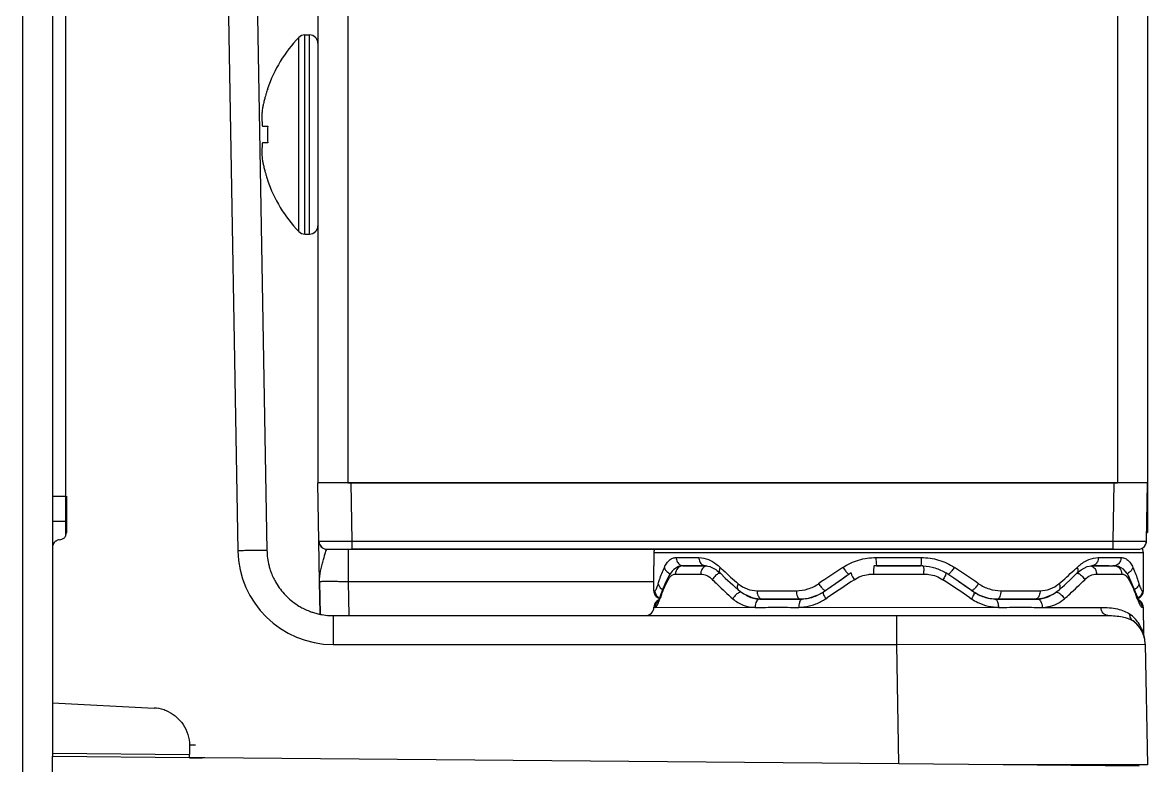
# Model space of a CAD drawing. Header units: millimetres. Extents: x -1584 to 3730, y -1918 to 2655.
# Drawn here: x 2332.4 to 2400.2, y -61.5 to -16.7 of the extents above; entities that cross this region are included whole.
import ezdxf

# ---------------------------------------------------------------- set-up
doc = ezdxf.new("R2010")
doc.units = ezdxf.units.MM
doc.header["$LTSCALE"] = 65.395
doc.layers.get('0').update_dxf_attribs({"linetype": 'CONTINUOUS'})
for name, color, linetype in [('02___PRT_ALL_AXES', 7, 'CONTINUOUS'), ('ASSI', 7, 'CONTINUOUS'), ('GEOM', 7, 'CONTINUOUS')]:
    doc.layers.add(name, color=color, linetype=linetype)

msp = doc.modelspace()

# ---------------------------------------------------------------- linework, layer by layer
at = {"linetype": 'Continuous'}
for p, q in [((2350.23, 982.55), (2350.23, -44.45)), ((2352.03, 982.55), (2352.03, -44.45)), ((2398.43, 982.55), (2398.43, -44.45)), ((2400.23, 982.55), (2400.23, -44.45)), ((2349.078, -23.45), (2349.078, -17.604)), ((2349.439, -23.45), (2349.439, -17.45)), ((2349.73, -23.45), (2349.73, -17.45)), ((2347.19, -20.7), (2347.206, -20.7)), ((2346.89, -22.95), (2347.206, -22.95)), ((2349.078, -29.296), (2349.078, -23.45)), ((2349.439, -29.45), (2349.439, -23.45)), ((2349.73, -29.45), (2349.73, -23.45)), ((2347.206, -23.95), (2346.89, -23.95)), ((2347.206, -26.2), (2347.19, -26.2)), ((2350.291, -47.959), (2350.23, -44.45)), ((2351.43, -44.45), (2350.23, -44.45)), ((2351.474, -44.45), (2351.43, -44.45)), ((2352.03, -44.45), (2351.474, -44.45)), ((2352.23, -44.45), (2352.03, -44.45)), ((2352.03, -44.45), (2352.23, -44.45)), ((2398.23, -44.45), (2352.23, -44.45)), ((2352.291, -47.959), (2352.23, -44.45)), ((2352.23, -44.45), (2398.23, -44.45)), ((2398.169, -47.959), (2398.23, -44.45)), ((2398.43, -44.45), (2398.23, -44.45)), ((2398.23, -44.45), (2398.43, -44.45)), ((2398.986, -44.45), (2398.43, -44.45)), ((2399.03, -44.45), (2398.986, -44.45)), ((2400.23, -44.45), (2399.03, -44.45)), ((2400.169, -47.959), (2400.23, -44.45)), ((2400.23, -44.45), (2400.23, -47.45)), ((2400.177, -47.45), (2400.23, -47.45)), ((2350.334, -50.415), (2350.291, -47.959)), ((2352.291, -47.959), (2398.169, -47.959)), ((2352.291, -48.45), (2352.291, -47.959)), ((2398.169, -48.45), (2398.169, -47.959)), ((2350.791, -48.45), (2350.791, -48.45)), ((2350.791, -48.45), (2352.291, -48.45)), ((2352.084, -50.415), (2352.084, -48.45)), ((2352.291, -48.45), (2398.169, -48.45)), ((2398.169, -48.45), (2352.291, -48.45)), ((2399.98, -48.657), (2370.48, -48.657)), ((2370.48, -48.657), (2370.48, -48.657)), ((2370.48, -48.658), (2370.48, -49.45)), ((2398.169, -48.45), (2399.669, -48.45)), ((2399.98, -48.657), (2399.98, -48.657)), ((2371.828, -48.95), (2373.194, -48.95)), ((2372.282, -49.45), (2373.602, -49.45)), ((2372.31, -49.45), (2372.282, -49.45)), ((2373.602, -49.45), (2373.605, -49.45)), ((2373.604, -49.45), (2373.863, -49.494)), ((2383.863, -48.95), (2386.597, -48.95)), ((2383.909, -49.45), (2384.226, -49.45)), ((2383.916, -49.45), (2383.909, -49.45)), ((2384.226, -49.45), (2384.346, -49.45)), ((2384.346, -49.45), (2386.114, -49.45)), ((2386.114, -49.45), (2386.234, -49.45)), ((2386.234, -49.45), (2386.55, -49.45)), ((2386.55, -49.45), (2386.544, -49.45)), ((2396.59, -49.497), (2396.855, -49.45)), ((2396.855, -49.45), (2396.857, -49.45)), ((2396.857, -49.45), (2398.178, -49.45)), ((2396.857, -49.45), (2397.136, -49.45)), ((2397.136, -49.45), (2397.899, -49.45)), ((2397.265, -48.95), (2398.632, -48.95)), ((2397.899, -49.45), (2398.178, -49.45)), ((2398.178, -49.45), (2398.15, -49.45)), ((2398.178, -49.45), (2398.178, -49.45)), ((2373.863, -49.494), (2374.218, -49.676)), ((2374.218, -49.676), (2374.302, -49.746)), ((2374.302, -49.746), (2374.486, -49.9)), ((2374.486, -49.9), (2374.487, -49.9)), ((2395.973, -49.9), (2396.233, -49.682)), ((2395.973, -49.9), (2395.973, -49.9)), ((2396.233, -49.682), (2396.59, -49.497)), ((2350.368, -52.347), (2350.334, -50.415)), ((2350.334, -50.415), (2350.334, -50.415)), ((2350.334, -50.415), (2350.368, -52.347)), ((2352.119, -52.45), (2352.084, -50.415)), ((2370.48, -50.415), (2352.084, -50.415)), ((2375.379, -50.736), (2375.563, -50.901)), ((2394.897, -50.901), (2395.081, -50.736)), ((2370.48, -50.95), (2370.543, -50.95)), ((2375.563, -50.901), (2375.563, -50.901)), ((2376.703, -50.95), (2379.07, -50.95)), ((2376.872, -51.434), (2376.992, -51.45)), ((2376.992, -51.45), (2376.992, -51.45)), ((2376.992, -51.45), (2377.319, -51.45)), ((2377.319, -51.45), (2377.87, -51.45)), ((2377.87, -51.45), (2378.105, -51.45)), ((2378.105, -51.45), (2378.35, -51.45)), ((2378.35, -51.45), (2378.362, -51.45)), ((2378.362, -51.45), (2378.929, -51.45)), ((2378.929, -51.45), (2379.279, -51.45)), ((2391.181, -51.45), (2391.539, -51.45)), ((2391.39, -50.95), (2393.757, -50.95)), ((2391.539, -51.45), (2392.098, -51.45)), ((2392.098, -51.45), (2392.114, -51.45)), ((2392.114, -51.45), (2392.355, -51.45)), ((2392.355, -51.45), (2392.593, -51.45)), ((2392.593, -51.45), (2393.147, -51.45)), ((2393.147, -51.45), (2393.468, -51.45)), ((2393.468, -51.45), (2393.588, -51.435)), ((2393.468, -51.45), (2393.468, -51.45)), ((2394.897, -50.901), (2394.897, -50.901)), ((2399.916, -50.95), (2399.98, -50.95)), ((2350.368, -52.368), (2350.368, -52.347)), ((2350.368, -52.347), (2350.368, -52.368))]:
    msp.add_line(p, q, dxfattribs=at)
for points in [[(2374.487, -49.9), (2374.787, -50.19), (2375.231, -50.602), (2375.379, -50.736)], [(2395.081, -50.736), (2395.218, -50.613), (2395.662, -50.2), (2395.973, -49.9)], [(2375.563, -50.901), (2375.896, -51.146), (2376.443, -51.378), (2376.872, -51.434)], [(2393.588, -51.435), (2394.009, -51.381), (2394.553, -51.152), (2394.897, -50.901)]]:
    msp.add_lwpolyline(points, dxfattribs=at)
for centre, radius, start, end in [((2349.439, -17.95), 0.5, 90, 136.22535), ((2349.73, -17.95), 0.5, 360, 90), ((2355.18, -23.45), 8.435, 162.91093, 163.54793), ((2355.18, -23.45), 8.435, 160.97292, 162.91093), ((2355.18, -23.45), 8.435, 167.92336, 169.33784), ((2355.18, -23.45), 8.435, 167.32562, 167.92336), ((2355.18, -23.45), 8.435, 166.37917, 167.32562), ((2355.18, -23.45), 8.435, 165.54161, 166.37917), ((2355.18, -23.45), 8.435, 164.70831, 165.54161), ((2355.18, -23.45), 8.435, 163.54793, 164.70831), ((2351.018, -22.42), 4.162, 179.17887, 180.17477), ((2351.02, -22.42), 4.163, 178.40064, 179.17885), ((2351.023, -22.42), 4.167, 177.16138, 178.40051), ((2351.027, -22.42), 4.171, 176.61206, 177.16146), ((2351.036, -22.421), 4.18, 174.73554, 176.61146), ((2351.056, -22.422), 4.2, 172.70766, 174.735), ((2351.019, -22.42), 4.162, 180.17484, 181.17769), ((2351.021, -22.42), 4.164, 181.17771, 181.95874), ((2351.024, -22.42), 4.167, 181.95879, 182.82291), ((2351.029, -22.419), 4.172, 182.82295, 183.74053), ((2351.035, -22.419), 4.178, 183.74057, 184.61201), ((2351.043, -22.418), 4.186, 184.61205, 185.51729), ((2351.058, -22.417), 4.201, 185.51796, 187.29216), ((2355.18, -23.45), 7.99, 176.41218, 180), ((2355.18, -23.45), 7.99, 180, 183.58782), ((2351.019, -24.48), 4.162, 178.82231, 179.82516), ((2351.021, -24.48), 4.164, 178.04126, 178.82229), ((2351.024, -24.48), 4.167, 177.17709, 178.04121), ((2351.029, -24.481), 4.172, 176.25947, 177.17705), ((2351.035, -24.481), 4.178, 175.38799, 176.25943), ((2351.043, -24.482), 4.186, 174.48271, 175.38795), ((2351.058, -24.483), 4.201, 172.70784, 174.48204), ((2351.018, -24.48), 4.162, 179.82523, 180.82113), ((2351.02, -24.48), 4.163, 180.82115, 181.59936), ((2351.023, -24.48), 4.167, 181.59949, 182.83862), ((2351.027, -24.48), 4.171, 182.83854, 183.38794), ((2351.036, -24.479), 4.18, 183.38854, 185.26446), ((2351.056, -24.478), 4.2, 185.265, 187.29234), ((2355.18, -23.45), 8.435, 190.66216, 192.07661), ((2355.18, -23.45), 8.435, 192.07661, 192.67597), ((2355.18, -23.45), 8.435, 192.67597, 193.6208), ((2355.18, -23.45), 8.435, 193.6208, 194.46002), ((2355.18, -23.45), 8.435, 194.46002, 195.29166), ((2355.18, -23.45), 8.435, 195.29166, 196.45252), ((2355.18, -23.45), 8.435, 196.45252, 197.08902), ((2355.18, -23.45), 8.435, 197.08902, 199.02708), ((2349.73, -28.95), 0.5, 270, 0), ((2349.439, -28.95), 0.5, 223.77465, 270), ((2350.791, -47.95), 0.5, 181.00002, 210.66752), ((2350.791, -47.95), 0.5, 180.99984, 269.99097), ((2399.669, -47.95), 0.5, 270, 359), ((2399.669, -47.95), 0.5, 329.33622, 359.00013), ((2350.791, -47.95), 0.5, 210.66752, 223.71682), ((2350.791, -47.95), 0.5, 223.71682, 240.33417), ((2350.791, -47.95), 0.5, 240.33417, 262.42405), ((2350.791, -47.95), 0.5, 262.42405, 269.99903), ((2370.98, -48.658), 0.5, 164.99273, 180), ((2370.98, -48.658), 0.5, 159.9614, 164.99273), ((2370.98, -48.658), 0.5, 155.26489, 159.9614), ((2399.48, -48.657), 0.5, 24.79242, 31.85226), ((2399.669, -47.95), 0.5, 299.67098, 315.31149), ((2399.48, -48.657), 0.5, 20.10243, 24.79242), ((2399.48, -48.657), 0.5, 0, 20.10243), ((2399.669, -47.95), 0.5, 315.31149, 329.33622), ((2372.282, -50.011), 0.561, 90.00882, 94.34909), ((2372.534, -51.588), 2.817, 46.55479, 49.74658), ((2383.91, -52.476), 3.026, 90.01098, 92.81207), ((2386.55, -52.476), 3.026, 87.18774, 89.98904), ((2397.925, -51.588), 2.817, 130.25596, 133.44528), ((2398.178, -50.011), 0.561, 85.65309, 89.99184), ((2371.679, -49.336), 0.622, 245.88537, 249.69219), ((2392.844, -30.127), 26.73, 226.58184, 227.12389), ((2395.085, -27.698), 30.035, 227.14373, 229.4701), ((2450.038, -152.224), 123.249, 123.57917, 124.39748), ((2454.89, -156.1), 128.615, 124.38408, 125.15292), ((2383.863, -52.29), 2.832, 121.68421, 124.55515), ((2386.597, -52.29), 2.832, 55.44486, 58.31454), ((2309.981, -164.15), 138.415, 54.8743, 55.5887), ((2315.35, -159.747), 132.321, 55.63052, 56.39273), ((2374.613, -26.843), 31.18, 310.57262, 312.81357), ((2377.616, -30.127), 26.73, 312.8761, 313.41816), ((2398.781, -49.336), 0.622, 290.48566, 294.11012), ((2381.915, -49.576), 1.779, 212.29473, 220.67126), ((2388.545, -49.576), 1.779, 319.32689, 327.70283), ((2370.98, -50.95), 0.5, 181.90362, 210), ((2370.98, -50.95), 0.5, 210, 240), ((2370.98, -50.95), 0.5, 240, 250.36521), ((2371.038, -50.957), 0.492, 240.02307, 244.64836), ((2379.278, -48.894), 2.556, 270.01607, 273.14817), ((2379.274, -48.838), 2.613, 273.1677, 282.11491), ((2379.186, -48.61), 2.858, 301.97347, 304.02052), ((2379.184, -48.607), 2.862, 304.02022, 305.31445), ((2380.837, -50.879), 0.0626, 267.50705, 271.56133), ((2391.275, -48.607), 2.862, 234.68556, 235.97596), ((2391.273, -48.61), 2.858, 235.97566, 238.0261), ((2391.185, -48.838), 2.613, 257.89924, 266.83242), ((2391.181, -48.894), 2.556, 266.85188, 269.98401), ((2399.421, -50.957), 0.492, 295.35136, 299.97601), ((2399.48, -50.95), 0.5, 289.58183, 300), ((2399.48, -50.95), 0.5, 300, 330), ((2399.48, -50.95), 0.5, 330, 360)]:
    msp.add_arc(centre, radius, start, end, dxfattribs=at)
for points, knots in [([(2350.291, -47.959), (2350.291, -47.962), (2350.303, -47.958), (2350.314, -47.961), (2350.341, -47.96), (2350.383, -47.961), (2350.449, -47.961), (2350.533, -47.962), (2350.677, -47.962), (2350.895, -47.962), (2351.194, -47.962), (2351.535, -47.961), (2351.906, -47.96), (2352.161, -47.959), (2352.291, -47.959)], [0, 0, 0, 0, 0.00485, 0.010865, 0.019254, 0.043098, 0.07617, 0.118119, 0.168571, 0.292925, 0.444468, 0.617308, 0.804981, 1, 1, 1, 1]), ([(2398.169, -47.959), (2398.299, -47.959), (2398.554, -47.96), (2398.924, -47.961), (2399.266, -47.962), (2399.565, -47.962), (2399.782, -47.962), (2399.927, -47.962), (2400.01, -47.961), (2400.077, -47.961), (2400.119, -47.96), (2400.146, -47.961), (2400.156, -47.958), (2400.168, -47.962), (2400.169, -47.959)], [0, 0, 0, 0, 0.19502, 0.382696, 0.555536, 0.707078, 0.831431, 0.881883, 0.923833, 0.956904, 0.980743, 0.98913, 0.995144, 1, 1, 1, 1]), ([(2350.334, -50.415), (2350.33, -50.198), (2350.367, -49.871), (2350.463, -49.452), (2350.542, -49.155), (2350.616, -48.889), (2350.68, -48.675), (2350.729, -48.535), (2350.763, -48.469), (2350.783, -48.45), (2350.791, -48.45)], [0, 0, 0, 0, 0.320027, 0.479984, 0.633841, 0.773037, 0.886968, 0.964801, 0.987534, 1, 1, 1, 1]), ([(2371.112, -49.543), (2371.152, -49.453), (2371.238, -49.292), (2371.407, -49.097), (2371.607, -48.975), (2371.755, -48.95), (2371.828, -48.95)], [0, 0, 0, 0, 0.29833, 0.55327, 0.779626, 1, 1, 1, 1]), ([(2371.828, -48.95), (2371.828, -49.036), (2371.867, -49.207), (2371.985, -49.339), (2372.055, -49.383)], [0, 0, 0, 0, 0.509936, 1, 1, 1, 1]), ([(2373.194, -48.95), (2373.194, -49.035), (2373.228, -49.201), (2373.334, -49.338), (2373.398, -49.383)], [0, 0, 0, 0, 0.520016, 1, 1, 1, 1]), ([(2373.194, -48.95), (2373.391, -48.95), (2373.818, -49.052), (2374.18, -49.29), (2374.355, -49.438)], [0, 0, 0, 0, 0.462143, 1, 1, 1, 1]), ([(2373.398, -49.383), (2373.414, -49.394), (2373.475, -49.431), (2373.549, -49.45), (2373.602, -49.45)], [0, 0, 0, 0, 0.258817, 1, 1, 1, 1]), ([(2381.87, -49.543), (2382.16, -49.349), (2382.807, -49.049), (2383.511, -48.95), (2383.863, -48.95)], [0, 0, 0, 0, 0.497987, 1, 1, 1, 1]), ([(2383.863, -48.95), (2383.863, -49.045), (2383.869, -49.201), (2383.878, -49.358), (2383.893, -49.418)], [0, 0, 0, 0, 0.606561, 1, 1, 1, 1]), ([(2383.893, -49.418), (2383.895, -49.426), (2383.898, -49.436), (2383.906, -49.45), (2383.909, -49.45)], [0, 0, 0, 0, 0.685599, 1, 1, 1, 1]), ([(2386.567, -49.418), (2386.565, -49.426), (2386.562, -49.437), (2386.554, -49.45), (2386.55, -49.45)], [0, 0, 0, 0, 0.685489, 1, 1, 1, 1]), ([(2386.597, -48.95), (2386.597, -49.045), (2386.591, -49.201), (2386.581, -49.358), (2386.567, -49.418)], [0, 0, 0, 0, 0.606664, 1, 1, 1, 1]), ([(2386.597, -48.95), (2386.948, -48.95), (2387.653, -49.049), (2388.299, -49.349), (2388.59, -49.543)], [0, 0, 0, 0, 0.502013, 1, 1, 1, 1]), ([(2386.698, -49.454), (2386.943, -49.466), (2387.429, -49.549), (2387.878, -49.753), (2388.085, -49.88)], [0, 0, 0, 0, 0.501923, 1, 1, 1, 1]), ([(2396.105, -49.438), (2396.28, -49.29), (2396.641, -49.052), (2397.068, -48.95), (2397.265, -48.95)], [0, 0, 0, 0, 0.537854, 1, 1, 1, 1]), ([(2397.061, -49.383), (2397.046, -49.394), (2396.984, -49.431), (2396.911, -49.45), (2396.857, -49.45)], [0, 0, 0, 0, 0.258818, 1, 1, 1, 1]), ([(2397.265, -48.95), (2397.265, -49.035), (2397.232, -49.201), (2397.126, -49.338), (2397.061, -49.383)], [0, 0, 0, 0, 0.520014, 1, 1, 1, 1]), ([(2398.632, -48.95), (2398.632, -49.036), (2398.592, -49.207), (2398.475, -49.339), (2398.405, -49.383)], [0, 0, 0, 0, 0.509935, 1, 1, 1, 1]), ([(2398.632, -48.95), (2398.704, -48.95), (2398.852, -48.975), (2399.053, -49.097), (2399.222, -49.292), (2399.308, -49.453), (2399.348, -49.543)], [0, 0, 0, 0, 0.220369, 0.446717, 0.701662, 1, 1, 1, 1]), ([(2370.747, -50.527), (2370.771, -50.444), (2370.876, -50.11), (2371.004, -49.784), (2371.112, -49.543)], [0, 0, 0, 0, 0.245496, 1, 1, 1, 1]), ([(2371.112, -49.543), (2371.115, -49.561), (2371.136, -49.637), (2371.178, -49.706), (2371.217, -49.752)], [0, 0, 0, 0, 0.238356, 1, 1, 1, 1]), ([(2374.472, -49.543), (2374.443, -49.606), (2374.404, -49.73), (2374.447, -49.862), (2374.486, -49.9)], [0, 0, 0, 0, 0.562885, 1, 1, 1, 1]), ([(2381.87, -49.543), (2381.917, -49.615), (2382.008, -49.741), (2382.111, -49.858), (2382.163, -49.904)], [0, 0, 0, 0, 0.554107, 1, 1, 1, 1]), ([(2382.163, -49.904), (2382.18, -49.919), (2382.208, -49.941), (2382.243, -49.959), (2382.256, -49.958)], [0, 0, 0, 0, 0.627071, 1, 1, 1, 1]), ([(2388.296, -49.904), (2388.279, -49.919), (2388.252, -49.941), (2388.217, -49.959), (2388.204, -49.958)], [0, 0, 0, 0, 0.627066, 1, 1, 1, 1]), ([(2388.59, -49.543), (2388.543, -49.615), (2388.451, -49.741), (2388.349, -49.858), (2388.296, -49.904)], [0, 0, 0, 0, 0.554123, 1, 1, 1, 1]), ([(2395.988, -49.543), (2396.017, -49.606), (2396.055, -49.73), (2396.012, -49.862), (2395.973, -49.9)], [0, 0, 0, 0, 0.562888, 1, 1, 1, 1]), ([(2399.348, -49.543), (2399.344, -49.561), (2399.323, -49.637), (2399.281, -49.706), (2399.242, -49.752)], [0, 0, 0, 0, 0.238358, 1, 1, 1, 1]), ([(2399.348, -49.543), (2399.384, -49.624), (2399.522, -49.946), (2399.639, -50.276), (2399.712, -50.527)], [0, 0, 0, 0, 0.25492, 1, 1, 1, 1]), ([(2352.084, -50.415), (2351.97, -50.413), (2351.747, -50.409), (2351.423, -50.404), (2351.124, -50.401), (2350.862, -50.4), (2350.672, -50.401), (2350.545, -50.403), (2350.472, -50.404), (2350.415, -50.406), (2350.371, -50.408), (2350.351, -50.412), (2350.334, -50.412), (2350.334, -50.415)], [0, 0, 0, 0, 0.195004, 0.382579, 0.555413, 0.70691, 0.831211, 0.881631, 0.923553, 0.956586, 0.980426, 0.994866, 1, 1, 1, 1]), ([(2370.543, -50.95), (2370.559, -50.95), (2370.598, -50.911), (2370.64, -50.83), (2370.696, -50.695), (2370.729, -50.588), (2370.747, -50.527)], [0, 0, 0, 0, 0.100823, 0.297023, 0.59776, 1, 1, 1, 1]), ([(2370.747, -50.527), (2370.756, -50.597), (2370.821, -50.741), (2370.942, -50.837), (2371.011, -50.873)], [0, 0, 0, 0, 0.476562, 1, 1, 1, 1]), ([(2375.567, -50.527), (2375.532, -50.595), (2375.484, -50.72), (2375.522, -50.865), (2375.563, -50.901)], [0, 0, 0, 0, 0.583553, 1, 1, 1, 1]), ([(2375.567, -50.527), (2375.724, -50.661), (2376.084, -50.878), (2376.499, -50.95), (2376.703, -50.95)], [0, 0, 0, 0, 0.50292, 1, 1, 1, 1]), ([(2379.07, -50.95), (2379.304, -50.95), (2379.78, -50.875), (2380.212, -50.663), (2380.41, -50.527)], [0, 0, 0, 0, 0.492625, 1, 1, 1, 1]), ([(2380.565, -50.736), (2380.582, -50.756), (2380.642, -50.822), (2380.709, -50.884), (2380.764, -50.916)], [0, 0, 0, 0, 0.293879, 1, 1, 1, 1]), ([(2389.895, -50.736), (2389.878, -50.756), (2389.817, -50.822), (2389.751, -50.884), (2389.696, -50.916)], [0, 0, 0, 0, 0.293905, 1, 1, 1, 1]), ([(2390.049, -50.527), (2390.248, -50.663), (2390.68, -50.875), (2391.156, -50.95), (2391.39, -50.95)], [0, 0, 0, 0, 0.507376, 1, 1, 1, 1]), ([(2393.757, -50.95), (2393.961, -50.95), (2394.376, -50.878), (2394.736, -50.661), (2394.893, -50.527)], [0, 0, 0, 0, 0.49708, 1, 1, 1, 1]), ([(2394.893, -50.527), (2394.927, -50.595), (2394.976, -50.72), (2394.938, -50.865), (2394.897, -50.901)], [0, 0, 0, 0, 0.583558, 1, 1, 1, 1]), ([(2399.712, -50.527), (2399.703, -50.597), (2399.639, -50.74), (2399.518, -50.837), (2399.449, -50.873)], [0, 0, 0, 0, 0.476579, 1, 1, 1, 1]), ([(2399.712, -50.527), (2399.73, -50.588), (2399.764, -50.695), (2399.819, -50.83), (2399.862, -50.911), (2399.9, -50.95), (2399.916, -50.95)], [0, 0, 0, 0, 0.402241, 0.702979, 0.899178, 1, 1, 1, 1]), ([(2376.703, -50.95), (2376.703, -51.046), (2376.729, -51.218), (2376.825, -51.375), (2376.889, -51.417)], [0, 0, 0, 0, 0.558383, 1, 1, 1, 1]), ([(2379.07, -50.95), (2379.07, -51.014), (2379.081, -51.137), (2379.122, -51.311), (2379.21, -51.45), (2379.279, -51.45)], [0, 0, 0, 0, 0.337378, 0.634151, 1, 1, 1, 1]), ([(2379.823, -51.392), (2379.899, -51.376), (2380.206, -51.295), (2380.498, -51.161), (2380.7, -51.034)], [0, 0, 0, 0, 0.247624, 1, 1, 1, 1]), ([(2380.764, -50.916), (2380.77, -50.92), (2380.792, -50.932), (2380.817, -50.941), (2380.834, -50.942)], [0, 0, 0, 0, 0.301778, 1, 1, 1, 1]), ([(2389.696, -50.916), (2389.689, -50.92), (2389.666, -50.933), (2389.64, -50.942), (2389.621, -50.942)], [0, 0, 0, 0, 0.307044, 1, 1, 1, 1]), ([(2389.76, -51.034), (2389.828, -51.077), (2390.104, -51.233), (2390.406, -51.343), (2390.638, -51.392)], [0, 0, 0, 0, 0.253315, 1, 1, 1, 1]), ([(2391.39, -50.95), (2391.39, -51.014), (2391.378, -51.137), (2391.338, -51.311), (2391.25, -51.45), (2391.181, -51.45)], [0, 0, 0, 0, 0.337378, 0.634151, 1, 1, 1, 1]), ([(2393.757, -50.95), (2393.757, -51.046), (2393.731, -51.218), (2393.634, -51.375), (2393.571, -51.417)], [0, 0, 0, 0, 0.558382, 1, 1, 1, 1])]:
    msp.add_open_spline(points, degree=3, knots=knots, dxfattribs=at)
for points in [[(2372.055, -49.383), (2372.121, -49.425), (2372.203, -49.45), (2372.282, -49.45)], [(2398.405, -49.383), (2398.338, -49.425), (2398.257, -49.45), (2398.178, -49.45)], [(2371.217, -49.752), (2371.273, -49.817), (2371.346, -49.869), (2371.424, -49.904)], [(2399.242, -49.752), (2399.186, -49.817), (2399.114, -49.869), (2399.035, -49.904)], [(2370.543, -50.95), (2370.543, -51.036), (2370.567, -51.125), (2370.61, -51.2)], [(2370.61, -51.2), (2370.653, -51.275), (2370.718, -51.34), (2370.792, -51.383)], [(2376.889, -51.417), (2376.919, -51.437), (2376.956, -51.45), (2376.992, -51.45)], [(2393.571, -51.417), (2393.541, -51.437), (2393.504, -51.45), (2393.468, -51.45)], [(2399.85, -51.2), (2399.807, -51.275), (2399.742, -51.34), (2399.667, -51.383)], [(2399.916, -50.95), (2399.916, -51.036), (2399.893, -51.125), (2399.85, -51.2)]]:
    msp.add_open_spline(points, degree=3, dxfattribs=at)
at = {"layer": '02___PRT_ALL_AXES', "linetype": 'Continuous'}
for p, q in [((2399.98, -49.45), (2399.98, -48.657)), ((2399.98, -49.45), (2399.98, -48.658)), ((2370.48, -50.95), (2370.48, -49.45)), ((2399.98, -50.95), (2399.98, -49.45))]:
    msp.add_line(p, q, dxfattribs=at)
at = {"layer": 'ASSI', "linetype": 'Continuous'}
for p, q in [((2349.439, -17.45), (2349.73, -17.45)), ((2349.439, -29.45), (2349.73, -29.45))]:
    msp.add_line(p, q, dxfattribs=at)
for start, end in [(136.22534, 160.9713), (199.0287, 223.77466)]:
    msp.add_arc((2355.18, -23.45), 8.45, start, end, dxfattribs=at)
at = {"layer": 'GEOM', "linetype": 'Continuous'}
for p, q in [((2332.43, 982.35), (2332.43, -137.15)), ((2334.23, 13.15), (2334.23, -45.25)), ((2335.03, -6.192), (2335.03, -45.25)), ((2344.728, -9.386), (2345.412, -48.543)), ((2346.478, -9.363), (2347.161, -48.52)), ((2346.478, -9.363), (2347.161, -48.52)), ((2334.23, -45.25), (2335.03, -45.25)), ((2334.23, -45.25), (2334.23, -46.75)), ((2335.03, -45.25), (2335.03, -45.824)), ((2335.08, -45.25), (2335.08, -46.75)), ((2335.03, -45.824), (2335.03, -46.311)), ((2334.23, -46.75), (2335.03, -46.75)), ((2334.23, -46.75), (2334.23, -56.95)), ((2335.03, -46.311), (2335.03, -46.636)), ((2335.03, -46.636), (2335.03, -46.75)), ((2335.03, -46.75), (2335.03, -47.131)), ((2335.08, -46.75), (2335.08, -47.464)), ((2335.03, -47.131), (2335.03, -47.464)), ((2334.643, -47.877), (2334.749, -47.858)), ((2335.03, -47.464), (2335.03, -47.653)), ((2373.602, -49.45), (2372.31, -49.45)), ((2372.31, -49.45), (2373.602, -49.45)), ((2384.226, -49.45), (2383.909, -49.45)), ((2383.909, -49.45), (2384.346, -49.45)), ((2384.346, -49.45), (2384.226, -49.45)), ((2386.113, -49.45), (2384.346, -49.45)), ((2384.346, -49.45), (2386.113, -49.45)), ((2386.234, -49.45), (2386.113, -49.45)), ((2386.113, -49.45), (2386.55, -49.45)), ((2386.55, -49.45), (2386.234, -49.45)), ((2397.136, -49.45), (2396.857, -49.45)), ((2396.857, -49.45), (2397.136, -49.45)), ((2397.899, -49.45), (2397.136, -49.45)), ((2397.136, -49.45), (2397.899, -49.45)), ((2371.376, -50.063), (2371.203, -50.421)), ((2371.454, -49.925), (2371.375, -50.063)), ((2371.376, -50.063), (2371.375, -50.063)), ((2371.583, -49.775), (2371.454, -49.925)), ((2371.783, -49.946), (2373.303, -49.946)), ((2382.313, -49.917), (2382.256, -49.957)), ((2382.374, -49.876), (2382.313, -49.917)), ((2382.374, -49.876), (2382.374, -49.876)), ((2383.709, -49.946), (2386.75, -49.946)), ((2388.146, -49.917), (2388.086, -49.876)), ((2388.086, -49.876), (2388.086, -49.876)), ((2388.204, -49.957), (2388.146, -49.917)), ((2397.156, -49.946), (2398.677, -49.946)), ((2398.998, -49.914), (2398.875, -49.773)), ((2399.084, -50.063), (2398.998, -49.914)), ((2399.084, -50.063), (2399.084, -50.063)), ((2399.25, -50.405), (2399.084, -50.063)), ((2370.779, -51.497), (2370.762, -51.536)), ((2370.793, -51.465), (2370.78, -51.496)), ((2370.812, -51.417), (2370.793, -51.465)), ((2370.861, -51.283), (2370.847, -51.437)), ((2370.861, -51.283), (2370.861, -51.283)), ((2376.87, -51.45), (2376.992, -51.45)), ((2376.992, -51.45), (2376.87, -51.45)), ((2376.992, -51.45), (2377.319, -51.45)), ((2378.107, -51.45), (2376.992, -51.45)), ((2377.319, -51.45), (2377.87, -51.45)), ((2377.87, -51.45), (2378.35, -51.45)), ((2378.338, -51.45), (2378.107, -51.45)), ((2378.362, -51.45), (2378.338, -51.45)), ((2378.35, -51.45), (2378.929, -51.45)), ((2379.279, -51.45), (2378.362, -51.45)), ((2378.929, -51.45), (2379.279, -51.45)), ((2379.279, -51.45), (2379.42, -51.45)), ((2379.42, -51.45), (2379.279, -51.45)), ((2379.77, -51.42), (2379.42, -51.45)), ((2379.42, -51.45), (2379.42, -51.45)), ((2380.699, -51.032), (2380.625, -51.076)), ((2380.699, -51.032), (2380.699, -51.032)), ((2380.837, -51.437), (2380.93, -51.374)), ((2389.53, -51.374), (2389.623, -51.437)), ((2389.761, -51.032), (2389.761, -51.032)), ((2389.837, -51.077), (2389.761, -51.032)), ((2391.039, -51.45), (2390.668, -51.416)), ((2391.039, -51.45), (2391.181, -51.45)), ((2391.039, -51.45), (2391.039, -51.45)), ((2391.181, -51.45), (2391.039, -51.45)), ((2391.181, -51.45), (2391.539, -51.45)), ((2392.098, -51.45), (2391.181, -51.45)), ((2391.539, -51.45), (2392.114, -51.45)), ((2392.122, -51.45), (2392.098, -51.45)), ((2392.114, -51.45), (2392.593, -51.45)), ((2392.353, -51.45), (2392.122, -51.45)), ((2393.468, -51.45), (2392.353, -51.45)), ((2392.593, -51.45), (2393.147, -51.45)), ((2393.147, -51.45), (2393.468, -51.45)), ((2393.468, -51.45), (2393.59, -51.45)), ((2393.59, -51.45), (2393.468, -51.45)), ((2399.599, -51.282), (2399.599, -51.283)), ((2399.64, -51.399), (2399.599, -51.282)), ((2399.599, -51.283), (2399.612, -51.437)), ((2399.68, -51.497), (2399.64, -51.399)), ((2370.561, -51.953), (2376.592, -51.951)), ((2370.762, -51.536), (2370.743, -51.576)), ((2379.198, -51.953), (2391.261, -51.951)), ((2393.899, -51.958), (2397.434, -51.954)), ((2399.73, -51.598), (2399.723, -51.585)), ((2399.896, -51.946), (2399.975, -51.946)), ((2399.975, -51.946), (2399.989, -53.525)), ((2351.161, -52.45), (2385.093, -52.45)), ((2351.161, -52.45), (2385.093, -52.45)), ((2351.161, -52.45), (2351.161, -54.192)), ((2385.093, -52.45), (2397.848, -52.45)), ((2385.093, -52.45), (2385.093, -54.192)), ((2351.161, -54.192), (2385.093, -54.192)), ((2385.093, -54.192), (2400.094, -54.169)), ((2385.093, -54.192), (2385.219, -61.395)), ((2400.094, -54.169), (2400.221, -61.45)), ((2400.094, -54.169), (2400.221, -61.45)), ((2334.23, -56.95), (2334.23, -57.7)), ((2334.23, -57.7), (2340.361, -58.022)), ((2334.23, -57.7), (2334.23, -60.75)), ((2342.493, -60.269), (2342.493, -60.822)), ((2342.862, -60.269), (2342.493, -60.269)), ((2334.23, -60.75), (2342.493, -60.822)), ((2334.23, -60.75), (2334.23, -60.95)), ((2334.23, -61.967), (2334.23, -60.95)), ((2342.495, -61.022), (2334.23, -60.95)), ((2343.228, -61.029), (2342.495, -61.022)), ((2342.495, -61.022), (2343.254, -61.029)), ((2343.428, -61.03), (2343.228, -61.029)), ((2385.244, -61.395), (2343.428, -61.03)), ((2391.524, -61.45), (2385.244, -61.395)), ((2396.23, -61.45), (2391.524, -61.45)), ((2399.723, -61.522), (2391.524, -61.45)), ((2396.48, -61.45), (2396.23, -61.45)), ((2396.712, -61.45), (2396.48, -61.45)), ((2399.317, -61.45), (2396.712, -61.45)), ((2400.221, -61.45), (2399.317, -61.45))]:
    msp.add_line(p, q, dxfattribs=at)
for points in [[(2372.239, -49.45), (2371.956, -49.5), (2371.679, -49.662), (2371.583, -49.775)], [(2398.875, -49.773), (2398.774, -49.657), (2398.5, -49.499), (2398.221, -49.45)], [(2382.256, -49.957), (2381.882, -50.212), (2381.162, -50.709), (2380.699, -51.032)], [(2389.761, -51.032), (2389.277, -50.695), (2388.556, -50.197), (2388.204, -49.957)], [(2371.203, -50.421), (2370.982, -50.946), (2370.861, -51.283)], [(2399.599, -51.283), (2399.472, -50.93), (2399.25, -50.405)], [(2370.861, -51.283), (2370.806, -51.433), (2370.779, -51.497)], [(2380.625, -51.076), (2380.367, -51.228), (2379.77, -51.42)], [(2390.668, -51.416), (2390.072, -51.217), (2389.837, -51.077)], [(2399.723, -51.585), (2399.715, -51.573), (2399.683, -51.504), (2399.68, -51.497)], [(2399.726, -51.593), (2399.73, -51.598), (2399.73, -51.598)]]:
    msp.add_lwpolyline(points, dxfattribs=at)
for centre, radius, start, end in [((2334.73, -48.37), 0.5, 148.92843, 155.98454), ((2334.73, -48.37), 0.5, 131.07149, 148.92843), ((2334.73, -48.37), 0.5, 124.01539, 131.07149), ((2334.73, -48.37), 0.5, 100, 124.01539), ((2334.68, -47.464), 0.4, 280, 306.7447), ((2334.68, -47.464), 0.4, 306.7447, 330.44855), ((2334.68, -47.464), 0.4, 330.44855, 336.22525), ((2334.68, -47.464), 0.4, 336.22525, 360), ((2334.73, -48.37), 0.5, 155.98454, 180), ((2351.161, -48.442), 5.75, 181.00006, 269.99994), ((2351.161, -48.45), 4, 181, 194.32352), ((2351.161, -48.45), 4, 181, 194.32353), ((2351.161, -48.45), 4, 181, 194.33851), ((2351.161, -48.45), 4, 194.33851, 198.30921), ((2351.161, -48.45), 4, 198.30921, 208.20507), ((2351.161, -48.45), 4, 198.32806, 201.18748), ((2374.602, -50.398), 0.527, 103.38517, 110.08071), ((2388.175, -49.946), 4.466, 177.55728, 179.99579), ((2382.285, -49.946), 4.465, 0.00396, 2.44241), ((2395.858, -50.398), 0.527, 69.92081, 76.63224), ((2351.161, -48.45), 4, 208.20507, 212.13839), ((2351.161, -48.45), 4, 212.13839, 225.49447), ((2466.99, -178.753), 153.726, 123.31156, 124.04384), ((2295.312, -190.996), 168.437, 55.98816, 56.65649), ((2351.161, -48.45), 4, 225.49447, 238.86289), ((2370.984, -51.95), 0.5, 114.40323, 135.25036), ((2378.128, -53.964), 7.707, 158.85699, 160.8581), ((2392.332, -53.964), 7.706, 19.14179, 21.13318), ((2399.475, -51.95), 0.5, 45.25, 65.54471), ((2351.161, -48.45), 4, 238.86289, 242.79523), ((2351.161, -48.45), 4, 242.79523, 252.69112), ((2351.161, -48.45), 4, 249.43745, 252.67203), ((2369.984, -51.95), 0.5, 270, 360), ((2370.984, -51.95), 0.5, 135.25036, 180), ((2371.061, -51.947), 0.497, 130.22808, 134.89566), ((2399.399, -51.947), 0.497, 45.10035, 49.79051), ((2399.475, -51.95), 0.5, 0.5, 45.25), ((2351.161, -48.45), 4, 252.69112, 256.66336), ((2351.161, -48.45), 4, 256.66336, 270), ((2351.161, -48.45), 4, 256.67805, 260.92265), ((2351.161, -48.45), 4, 256.67805, 270), ((2397.876, -54.139), 2.194, 43.4443, 53.67906), ((2398.344, -54.2), 1.75, 54.35013, 54.65337), ((2398.344, -54.2), 1.75, 46.65358, 54.65329), ((2398.344, -54.2), 1.75, 27.793, 54.58672), ((2398.344, -54.2), 1.75, 35.77152, 54.58672), ((2397.844, -54.169), 2.238, 34.87887, 43.45389), ((2397.817, -54.187), 2.271, 22.02985, 34.86561), ((2398.344, -54.2), 1.75, 35.58452, 39.40457), ((2398.344, -54.2), 1.75, 18.89881, 35.77152), ((2398.344, -54.2), 1.75, 27.89067, 28.29766), ((2398.344, -54.2), 1.75, 1, 27.793), ((2400.489, -53.52), 0.5, 180.53117, 197.61137), ((2398.344, -54.2), 1.75, 14.41196, 18.94134), ((2398.344, -54.2), 1.75, 17.58109, 18.89881), ((2398.344, -54.2), 1.75, 1, 14.41196), ((2340.241, -60.279), 2.26, 71.44255, 86.96511), ((2340.242, -60.272), 2.253, 63.06091, 71.40159)]:
    msp.add_arc(centre, radius, start, end, dxfattribs=at)
for points, knots in [([(2347.161, -48.52), (2347.161, -48.517), (2347.143, -48.522), (2347.125, -48.517), (2347.079, -48.52), (2347.023, -48.519), (2346.949, -48.52), (2346.823, -48.521), (2346.633, -48.524), (2346.371, -48.527), (2346.072, -48.532), (2345.748, -48.537), (2345.525, -48.541), (2345.412, -48.543)], [0, 0, 0, 0, 0.004853, 0.019262, 0.043088, 0.076158, 0.118124, 0.168558, 0.292946, 0.444432, 0.617281, 0.805078, 1, 1, 1, 1]), ([(2372.239, -49.45), (2372.121, -49.45), (2371.872, -49.567), (2371.784, -49.82), (2371.783, -49.946)], [0, 0, 0, 0, 0.484018, 1, 1, 1, 1]), ([(2373.554, -49.488), (2373.478, -49.526), (2373.346, -49.667), (2373.304, -49.851), (2373.303, -49.946)], [0, 0, 0, 0, 0.474805, 1, 1, 1, 1]), ([(2383.753, -49.456), (2383.746, -49.467), (2383.738, -49.501), (2383.721, -49.6), (2383.716, -49.689), (2383.713, -49.756)], [0, 0, 0, 0, 0.124559, 0.341601, 1, 1, 1, 1]), ([(2383.761, -49.45), (2383.759, -49.45), (2383.756, -49.452), (2383.754, -49.455), (2383.753, -49.456)], [0, 0, 0, 0, 0.411631, 1, 1, 1, 1]), ([(2386.699, -49.45), (2386.7, -49.45), (2386.704, -49.452), (2386.706, -49.455), (2386.707, -49.456)], [0, 0, 0, 0, 0.41166, 1, 1, 1, 1]), ([(2386.707, -49.456), (2386.714, -49.467), (2386.722, -49.501), (2386.738, -49.6), (2386.743, -49.689), (2386.746, -49.756)], [0, 0, 0, 0, 0.124546, 0.341584, 1, 1, 1, 1]), ([(2396.906, -49.488), (2396.982, -49.526), (2397.114, -49.667), (2397.156, -49.851), (2397.156, -49.946)], [0, 0, 0, 0, 0.474805, 1, 1, 1, 1]), ([(2398.221, -49.45), (2398.338, -49.45), (2398.588, -49.567), (2398.676, -49.82), (2398.677, -49.946)], [0, 0, 0, 0, 0.484019, 1, 1, 1, 1]), ([(2371.35, -50.285), (2371.36, -50.267), (2371.396, -50.202), (2371.439, -50.14), (2371.476, -50.099)], [0, 0, 0, 0, 0.269415, 1, 1, 1, 1]), ([(2371.476, -50.099), (2371.487, -50.087), (2371.53, -50.042), (2371.581, -50.004), (2371.622, -49.984)], [0, 0, 0, 0, 0.268066, 1, 1, 1, 1]), ([(2373.303, -49.946), (2373.428, -49.946), (2373.697, -50.016), (2373.914, -50.183), (2374.015, -50.285)], [0, 0, 0, 0, 0.463674, 1, 1, 1, 1]), ([(2374.257, -49.992), (2374.179, -50.049), (2374.088, -50.145), (2374.028, -50.257), (2374.015, -50.285)], [0, 0, 0, 0, 0.760044, 1, 1, 1, 1]), ([(2382.374, -49.876), (2382.372, -49.878), (2382.368, -49.883), (2382.367, -49.889), (2382.367, -49.892)], [0, 0, 0, 0, 0.426643, 1, 1, 1, 1]), ([(2382.367, -49.892), (2382.367, -49.898), (2382.372, -49.933), (2382.386, -49.966), (2382.398, -49.992)], [0, 0, 0, 0, 0.16527, 1, 1, 1, 1]), ([(2382.398, -49.992), (2382.407, -50.013), (2382.457, -50.114), (2382.516, -50.21), (2382.565, -50.285)], [0, 0, 0, 0, 0.205462, 1, 1, 1, 1]), ([(2382.565, -50.285), (2382.815, -50.12), (2383.208, -49.973), (2383.608, -49.946), (2383.709, -49.946)], [0, 0, 0, 0, 0.748057, 1, 1, 1, 1]), ([(2386.75, -49.946), (2386.851, -49.946), (2387.252, -49.973), (2387.644, -50.12), (2387.895, -50.285)], [0, 0, 0, 0, 0.251943, 1, 1, 1, 1]), ([(2388.062, -49.992), (2388.053, -50.013), (2388.003, -50.114), (2387.944, -50.21), (2387.895, -50.285)], [0, 0, 0, 0, 0.205469, 1, 1, 1, 1]), ([(2388.092, -49.893), (2388.093, -49.898), (2388.088, -49.933), (2388.074, -49.966), (2388.062, -49.992)], [0, 0, 0, 0, 0.165583, 1, 1, 1, 1]), ([(2388.086, -49.876), (2388.088, -49.878), (2388.092, -49.883), (2388.092, -49.889), (2388.092, -49.893)], [0, 0, 0, 0, 0.426036, 1, 1, 1, 1]), ([(2396.202, -49.992), (2396.281, -50.049), (2396.371, -50.145), (2396.432, -50.257), (2396.444, -50.285)], [0, 0, 0, 0, 0.760037, 1, 1, 1, 1]), ([(2396.444, -50.285), (2396.546, -50.183), (2396.763, -50.016), (2397.032, -49.946), (2397.156, -49.946)], [0, 0, 0, 0, 0.536327, 1, 1, 1, 1]), ([(2398.837, -49.984), (2398.852, -49.991), (2398.913, -50.027), (2398.965, -50.076), (2398.999, -50.117)], [0, 0, 0, 0, 0.232825, 1, 1, 1, 1]), ([(2398.999, -50.117), (2399.009, -50.129), (2399.051, -50.182), (2399.086, -50.24), (2399.109, -50.285)], [0, 0, 0, 0, 0.233617, 1, 1, 1, 1]), ([(2370.94, -51.184), (2370.969, -51.109), (2371.093, -50.803), (2371.235, -50.505), (2371.35, -50.285)], [0, 0, 0, 0, 0.245205, 1, 1, 1, 1]), ([(2374.015, -50.285), (2374.112, -50.382), (2374.51, -50.776), (2374.923, -51.156), (2375.24, -51.437)], [0, 0, 0, 0, 0.243688, 1, 1, 1, 1]), ([(2395.22, -51.437), (2395.327, -51.342), (2395.744, -50.967), (2396.15, -50.581), (2396.444, -50.285)], [0, 0, 0, 0, 0.256285, 1, 1, 1, 1]), ([(2399.109, -50.285), (2399.149, -50.36), (2399.298, -50.654), (2399.432, -50.956), (2399.52, -51.186)], [0, 0, 0, 0, 0.255086, 1, 1, 1, 1]), ([(2370.784, -51.606), (2370.79, -51.593), (2370.812, -51.537), (2370.832, -51.481), (2370.847, -51.437)], [0, 0, 0, 0, 0.234209, 1, 1, 1, 1]), ([(2375.486, -51.144), (2375.409, -51.203), (2375.319, -51.298), (2375.254, -51.409), (2375.24, -51.437)], [0, 0, 0, 0, 0.756662, 1, 1, 1, 1]), ([(2375.24, -51.437), (2375.424, -51.6), (2375.853, -51.862), (2376.348, -51.951), (2376.592, -51.951)], [0, 0, 0, 0, 0.501046, 1, 1, 1, 1]), ([(2375.748, -51.028), (2375.726, -51.031), (2375.632, -51.051), (2375.546, -51.1), (2375.486, -51.144)], [0, 0, 0, 0, 0.22239, 1, 1, 1, 1]), ([(2376.032, -51.213), (2376.217, -51.329), (2376.503, -51.431), (2376.796, -51.45), (2376.87, -51.45)], [0, 0, 0, 0, 0.745497, 1, 1, 1, 1]), ([(2376.758, -51.488), (2376.729, -51.508), (2376.611, -51.636), (2376.576, -51.819), (2376.577, -51.954)], [0, 0, 0, 0, 0.208166, 1, 1, 1, 1]), ([(2379.198, -51.953), (2379.34, -51.953), (2379.698, -51.916), (2380.263, -51.77), (2380.654, -51.561), (2380.837, -51.437)], [0, 0, 0, 0, 0.244372, 0.617826, 1, 1, 1, 1]), ([(2379.342, -51.488), (2379.294, -51.538), (2379.233, -51.699), (2379.216, -51.86), (2379.216, -51.954)], [0, 0, 0, 0, 0.423596, 1, 1, 1, 1]), ([(2379.42, -51.45), (2379.399, -51.45), (2379.37, -51.463), (2379.348, -51.482), (2379.342, -51.488)], [0, 0, 0, 0, 0.71483, 1, 1, 1, 1]), ([(2380.699, -51.032), (2380.685, -51.042), (2380.677, -51.099), (2380.721, -51.235), (2380.784, -51.354), (2380.837, -51.437)], [0, 0, 0, 0, 0.115631, 0.327302, 1, 1, 1, 1]), ([(2389.761, -51.032), (2389.775, -51.042), (2389.782, -51.099), (2389.739, -51.235), (2389.676, -51.354), (2389.623, -51.437)], [0, 0, 0, 0, 0.115633, 0.327306, 1, 1, 1, 1]), ([(2389.623, -51.437), (2389.745, -51.52), (2390.246, -51.809), (2390.832, -51.951), (2391.261, -51.951)], [0, 0, 0, 0, 0.257054, 1, 1, 1, 1]), ([(2391.039, -51.45), (2391.061, -51.45), (2391.09, -51.463), (2391.112, -51.482), (2391.118, -51.488)], [0, 0, 0, 0, 0.714831, 1, 1, 1, 1]), ([(2391.118, -51.488), (2391.166, -51.538), (2391.226, -51.699), (2391.244, -51.86), (2391.243, -51.954)], [0, 0, 0, 0, 0.423596, 1, 1, 1, 1]), ([(2393.59, -51.45), (2393.664, -51.45), (2393.954, -51.432), (2394.239, -51.33), (2394.423, -51.216)], [0, 0, 0, 0, 0.254498, 1, 1, 1, 1]), ([(2393.701, -51.488), (2393.73, -51.508), (2393.848, -51.636), (2393.884, -51.819), (2393.883, -51.954)], [0, 0, 0, 0, 0.208165, 1, 1, 1, 1]), ([(2393.899, -51.958), (2394.02, -51.958), (2394.317, -51.907), (2394.782, -51.768), (2395.084, -51.558), (2395.22, -51.437)], [0, 0, 0, 0, 0.251161, 0.622419, 1, 1, 1, 1]), ([(2394.711, -51.028), (2394.733, -51.031), (2394.827, -51.051), (2394.913, -51.099), (2394.973, -51.144)], [0, 0, 0, 0, 0.222255, 1, 1, 1, 1]), ([(2394.973, -51.144), (2395.051, -51.203), (2395.141, -51.298), (2395.206, -51.409), (2395.22, -51.437)], [0, 0, 0, 0, 0.756661, 1, 1, 1, 1]), ([(2399.612, -51.437), (2399.622, -51.464), (2399.655, -51.558), (2399.693, -51.65), (2399.723, -51.715)], [0, 0, 0, 0, 0.280645, 1, 1, 1, 1]), ([(2370.484, -51.949), (2370.49, -51.951), (2370.518, -51.95), (2370.543, -51.952), (2370.563, -51.952)], [0, 0, 0, 0, 0.252989, 1, 1, 1, 1]), ([(2370.561, -51.953), (2370.578, -51.953), (2370.617, -51.921), (2370.696, -51.809), (2370.749, -51.694), (2370.784, -51.606)], [0, 0, 0, 0, 0.118414, 0.321449, 1, 1, 1, 1]), ([(2376.577, -51.954), (2377.003, -51.955), (2377.883, -51.943), (2378.763, -51.954), (2379.216, -51.954)], [0, 0, 0, 0, 0.485037, 1, 1, 1, 1]), ([(2391.243, -51.954), (2391.696, -51.955), (2392.576, -51.943), (2393.456, -51.954), (2393.883, -51.954)], [0, 0, 0, 0, 0.514963, 1, 1, 1, 1]), ([(2397.434, -51.954), (2397.766, -51.954), (2398.371, -51.993), (2398.956, -52.209), (2399.175, -52.371)], [0, 0, 0, 0, 0.549184, 1, 1, 1, 1]), ([(2397.848, -52.45), (2397.739, -52.45), (2397.505, -52.322), (2397.435, -52.078), (2397.434, -51.954)], [0, 0, 0, 0, 0.466918, 1, 1, 1, 1]), ([(2399.723, -51.715), (2399.751, -51.775), (2399.792, -51.855), (2399.865, -51.946), (2399.896, -51.946)], [0, 0, 0, 0, 0.674978, 1, 1, 1, 1]), ([(2397.848, -52.45), (2398.141, -52.45), (2398.66, -52.476), (2399.173, -52.642), (2399.358, -52.774)], [0, 0, 0, 0, 0.562351, 1, 1, 1, 1]), ([(2399.358, -52.774), (2399.297, -52.73), (2399.196, -52.606), (2399.17, -52.448), (2399.175, -52.371)], [0, 0, 0, 0, 0.491515, 1, 1, 1, 1]), ([(2399.922, -53.335), (2399.94, -53.38), (2399.957, -53.444), (2399.989, -53.506), (2399.989, -53.525)], [0, 0, 0, 0, 0.720809, 1, 1, 1, 1]), ([(2342.495, -61.022), (2342.481, -61.022), (2342.51, -60.936), (2342.493, -60.902), (2342.493, -60.863)], [0, 0, 0, 0, 0.250312, 1, 1, 1, 1])]:
    msp.add_open_spline(points, degree=3, knots=knots, dxfattribs=at)
for points in [[(2373.664, -49.453), (2373.626, -49.458), (2373.588, -49.47), (2373.554, -49.488)], [(2396.796, -49.453), (2396.834, -49.458), (2396.871, -49.47), (2396.906, -49.488)], [(2371.375, -50.063), (2371.342, -50.13), (2371.335, -50.212), (2371.35, -50.285)], [(2371.622, -49.984), (2371.672, -49.96), (2371.728, -49.946), (2371.783, -49.946)], [(2374.421, -49.904), (2374.363, -49.925), (2374.307, -49.956), (2374.257, -49.992)], [(2396.039, -49.904), (2396.097, -49.925), (2396.152, -49.956), (2396.202, -49.992)], [(2398.677, -49.946), (2398.732, -49.946), (2398.788, -49.96), (2398.837, -49.984)], [(2399.084, -50.063), (2399.118, -50.13), (2399.125, -50.212), (2399.109, -50.285)], [(2376.87, -51.45), (2376.831, -51.45), (2376.791, -51.465), (2376.758, -51.488)], [(2393.59, -51.45), (2393.629, -51.45), (2393.669, -51.465), (2393.701, -51.488)], [(2370.602, -51.756), (2370.577, -51.817), (2370.563, -51.884), (2370.563, -51.95)], [(2370.71, -51.595), (2370.665, -51.64), (2370.627, -51.696), (2370.602, -51.756)], [(2399.749, -51.595), (2399.795, -51.64), (2399.832, -51.696), (2399.857, -51.756)], [(2399.857, -51.756), (2399.882, -51.815), (2399.896, -51.881), (2399.896, -51.946)], [(2341.263, -58.263), (2341.599, -58.434), (2341.899, -58.7), (2342.11, -59.013)], [(2342.11, -59.013), (2342.354, -59.376), (2342.493, -59.831), (2342.493, -60.269)]]:
    msp.add_open_spline(points, degree=3, dxfattribs=at)

doc.saveas('drawing.dxf')
